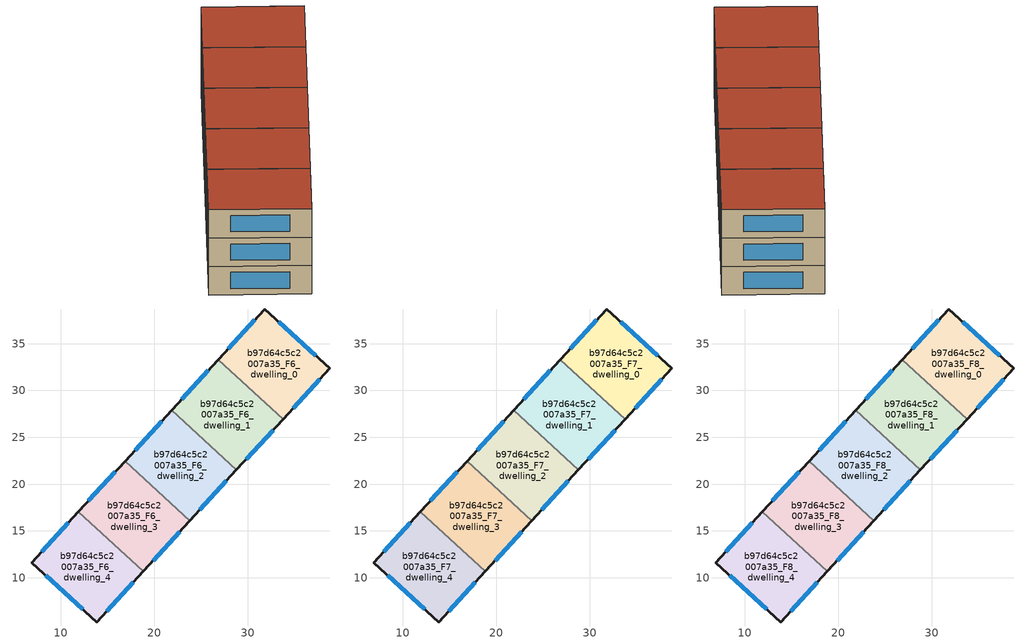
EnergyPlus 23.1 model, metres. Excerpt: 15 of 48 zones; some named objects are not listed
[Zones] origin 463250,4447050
b97d64c5c2007a35_F6_dwelling_0
 floor to b97d64c5c2007a35_F5_dwelling_0 (EU_floor_Construction): 38.78,32.37 33.78,26.93 26.86,33.3 31.84,38.7 z18
 wall outside (EU_wall_Construction): 33.78,26.93 38.78,32.37 31.84,38.7 26.86,33.3 z18:21
 wall to b97d64c5c2007a35_F6_dwelling_1 (EU_wall_Construction): 26.86,33.3 33.78,26.93 z18:21
 window (EU_Window_Construction): 30.77,37.55 27.93,34.46 / 37.29,33.72 33.32,37.35 / 34.85,28.1 37.71,31.2 z18.64:20.36
b97d64c5c2007a35_F6_dwelling_1
 floor to b97d64c5c2007a35_F5_dwelling_1 (EU_floor_Construction): 33.78,26.93 28.79,21.51 21.88,27.88 26.86,33.3 z18
 wall outside (EU_wall_Construction): 28.79,21.51 33.78,26.93 / 26.86,33.3 21.88,27.88 z18:21
 wall to b97d64c5c2007a35_F6_dwelling_2 (EU_wall_Construction): 21.88,27.88 28.79,21.51 z18:21
 window (EU_Window_Construction): 29.86,22.67 32.71,25.77 / 25.79,32.14 22.94,29.04 z18.64:20.36
b97d64c5c2007a35_F6_dwelling_2
 floor to b97d64c5c2007a35_F5_dwelling_2 (EU_floor_Construction): 28.79,21.51 23.81,16.09 16.89,22.46 21.88,27.88 z18
 wall outside (EU_wall_Construction): 23.81,16.09 28.79,21.51 / 21.88,27.88 16.89,22.46 z18:21
 wall to b97d64c5c2007a35_F6_dwelling_3 (EU_wall_Construction): 16.89,22.46 23.81,16.09 z18:21
 window (EU_Window_Construction): 24.88,17.26 27.73,20.35 / 20.81,26.72 17.96,23.62 z18.64:20.36
b97d64c5c2007a35_F6_dwelling_3
 floor to b97d64c5c2007a35_F5_dwelling_3 (EU_floor_Construction): 23.81,16.09 18.82,10.68 11.91,17.04 16.89,22.46 z18
 wall outside (EU_wall_Construction): 18.82,10.68 23.81,16.09 / 16.89,22.46 11.91,17.04 z18:21
 wall to b97d64c5c2007a35_F6_dwelling_4 (EU_wall_Construction): 11.91,17.04 18.82,10.68 z18:21
 window (EU_Window_Construction): 19.89,11.84 22.74,14.93 / 15.82,21.3 12.97,18.2 z18.64:20.36
b97d64c5c2007a35_F6_dwelling_4
 floor to b97d64c5c2007a35_F5_dwelling_4 (EU_floor_Construction): 18.82,10.68 13.85,5.27 6.91,11.61 11.91,17.04 z18
 wall outside (EU_wall_Construction): 11.91,17.04 6.91,11.61 13.85,5.27 18.82,10.68 z18:21
 window (EU_Window_Construction): 14.92,6.43 17.76,9.52 / 8.4,10.25 12.36,6.63 / 10.84,15.88 7.98,12.77 z18.64:20.36
b97d64c5c2007a35_F7_dwelling_0
 floor to b97d64c5c2007a35_F6_dwelling_0 (EU_floor_Construction): 38.78,32.37 33.78,26.93 26.86,33.3 31.84,38.7 z21
 wall outside (EU_wall_Construction): 33.78,26.93 38.78,32.37 31.84,38.7 26.86,33.3 z21:24
 wall to b97d64c5c2007a35_F7_dwelling_1 (EU_wall_Construction): 26.86,33.3 33.78,26.93 z21:24
 window (EU_Window_Construction): 30.77,37.55 27.93,34.46 / 37.29,33.72 33.32,37.35 / 34.85,28.1 37.71,31.2 z21.64:23.36
b97d64c5c2007a35_F7_dwelling_1
 floor to b97d64c5c2007a35_F6_dwelling_1 (EU_floor_Construction): 33.78,26.93 28.79,21.51 21.88,27.88 26.86,33.3 z21
 wall outside (EU_wall_Construction): 28.79,21.51 33.78,26.93 / 26.86,33.3 21.88,27.88 z21:24
 wall to b97d64c5c2007a35_F7_dwelling_2 (EU_wall_Construction): 21.88,27.88 28.79,21.51 z21:24
 window (EU_Window_Construction): 29.86,22.67 32.71,25.77 / 25.79,32.14 22.94,29.04 z21.64:23.36
b97d64c5c2007a35_F7_dwelling_2
 floor to b97d64c5c2007a35_F6_dwelling_2 (EU_floor_Construction): 28.79,21.51 23.81,16.09 16.89,22.46 21.88,27.88 z21
 wall outside (EU_wall_Construction): 23.81,16.09 28.79,21.51 / 21.88,27.88 16.89,22.46 z21:24
 wall to b97d64c5c2007a35_F7_dwelling_3 (EU_wall_Construction): 16.89,22.46 23.81,16.09 z21:24
 window (EU_Window_Construction): 24.88,17.26 27.73,20.35 / 20.81,26.72 17.96,23.62 z21.64:23.36
b97d64c5c2007a35_F7_dwelling_3
 floor to b97d64c5c2007a35_F6_dwelling_3 (EU_floor_Construction): 23.81,16.09 18.82,10.68 11.91,17.04 16.89,22.46 z21
 wall outside (EU_wall_Construction): 18.82,10.68 23.81,16.09 / 16.89,22.46 11.91,17.04 z21:24
 wall to b97d64c5c2007a35_F7_dwelling_4 (EU_wall_Construction): 11.91,17.04 18.82,10.68 z21:24
 window (EU_Window_Construction): 19.89,11.84 22.74,14.93 / 15.82,21.3 12.97,18.2 z21.64:23.36
b97d64c5c2007a35_F7_dwelling_4
 floor to b97d64c5c2007a35_F6_dwelling_4 (EU_floor_Construction): 18.82,10.68 13.85,5.27 6.91,11.61 11.91,17.04 z21
 wall outside (EU_wall_Construction): 11.91,17.04 6.91,11.61 13.85,5.27 18.82,10.68 z21:24
 window (EU_Window_Construction): 14.92,6.43 17.76,9.52 / 8.4,10.25 12.36,6.63 / 10.84,15.88 7.98,12.77 z21.64:23.36
b97d64c5c2007a35_F8_dwelling_0
 floor to b97d64c5c2007a35_F7_dwelling_0 (EU_floor_Construction): 38.78,32.37 33.78,26.93 26.86,33.3 31.84,38.7 z24
 wall outside (EU_wall_Construction): 33.78,26.93 38.78,32.37 31.84,38.7 26.86,33.3 z24:27
 wall to b97d64c5c2007a35_F8_dwelling_1 (EU_wall_Construction): 26.86,33.3 33.78,26.93 z24:27
 window (EU_Window_Construction): 30.77,37.55 27.93,34.46 / 37.29,33.72 33.32,37.35 / 34.85,28.1 37.71,31.2 z24.64:26.36
 roof outside (EU_roof_Construction): 33.78,26.93 38.78,32.37 31.84,38.7 26.86,33.3 z27
b97d64c5c2007a35_F8_dwelling_1
 floor to b97d64c5c2007a35_F7_dwelling_1 (EU_floor_Construction): 33.78,26.93 28.79,21.51 21.88,27.88 26.86,33.3 z24
 wall outside (EU_wall_Construction): 28.79,21.51 33.78,26.93 / 26.86,33.3 21.88,27.88 z24:27
 wall to b97d64c5c2007a35_F8_dwelling_2 (EU_wall_Construction): 21.88,27.88 28.79,21.51 z24:27
 window (EU_Window_Construction): 29.86,22.67 32.71,25.77 / 25.79,32.14 22.94,29.04 z24.64:26.36
 roof outside (EU_roof_Construction): 28.79,21.51 33.78,26.93 26.86,33.3 21.88,27.88 z27
b97d64c5c2007a35_F8_dwelling_2
 floor to b97d64c5c2007a35_F7_dwelling_2 (EU_floor_Construction): 28.79,21.51 23.81,16.09 16.89,22.46 21.88,27.88 z24
 wall outside (EU_wall_Construction): 23.81,16.09 28.79,21.51 / 21.88,27.88 16.89,22.46 z24:27
 wall to b97d64c5c2007a35_F8_dwelling_3 (EU_wall_Construction): 16.89,22.46 23.81,16.09 z24:27
 window (EU_Window_Construction): 24.88,17.26 27.73,20.35 / 20.81,26.72 17.96,23.62 z24.64:26.36
 roof outside (EU_roof_Construction): 23.81,16.09 28.79,21.51 21.88,27.88 16.89,22.46 z27
b97d64c5c2007a35_F8_dwelling_3
 floor to b97d64c5c2007a35_F7_dwelling_3 (EU_floor_Construction): 23.81,16.09 18.82,10.68 11.91,17.04 16.89,22.46 z24
 wall outside (EU_wall_Construction): 18.82,10.68 23.81,16.09 / 16.89,22.46 11.91,17.04 z24:27
 wall to b97d64c5c2007a35_F8_dwelling_4 (EU_wall_Construction): 11.91,17.04 18.82,10.68 z24:27
 window (EU_Window_Construction): 19.89,11.84 22.74,14.93 / 15.82,21.3 12.97,18.2 z24.64:26.36
 roof outside (EU_roof_Construction): 18.82,10.68 23.81,16.09 16.89,22.46 11.91,17.04 z27
b97d64c5c2007a35_F8_dwelling_4
 floor to b97d64c5c2007a35_F7_dwelling_4 (EU_floor_Construction): 18.82,10.68 13.85,5.27 6.91,11.61 11.91,17.04 z24
 wall outside (EU_wall_Construction): 11.91,17.04 6.91,11.61 13.85,5.27 18.82,10.68 z24:27
 window (EU_Window_Construction): 14.92,6.43 17.76,9.52 / 8.4,10.25 12.36,6.63 / 10.84,15.88 7.98,12.77 z24.64:26.36
 roof outside (EU_roof_Construction): 13.85,5.27 18.82,10.68 11.91,17.04 6.91,11.61 z27
[Building]
EU S2 Campaign: North Axis=0; Terrain=City; Solar Distribution=FullExterior
[Site:Location]
Yerevan-Zvartnots.Intl.AP: Latitude=40.15; Longitude=44.383; Time Zone=4; Elevation=854
[SizingPeriod:WeatherFileDays]
AnnualSizingPeriod: Begin Month=1; Begin Day of Month=1; End Month=12; End Day of Month=31; Day of Week for Start Day=Monday; Use Weather File Daylight Saving Period=No; Use Weather File Rain and Snow Indicators=No
[MATERIAL]
EU_InternalMass_Material: Roughness=MediumRough; Thickness=0.1; Conductivity=1; Density=1800; Specific Heat=900; Thermal Absorptance=0.9; Solar Absorptance=0.7; Visible Absorptance=0.7
[MATERIAL:NOMASS] Roughness=MediumRough; Thermal Absorptance=0.9; Solar Absorptance=0.7; Visible Absorptance=0.7
Name | Thermal Resistance
EU_wall_NoMass | 1.05043
EU_roof_NoMass | 1.45357
EU_floor_NoMass | 0.478065
[WINDOWMATERIAL:SIMPLEGLAZINGSYSTEM]
EU_Window_SimpleGlazing: UFactor=2.5566; Solar Heat Gain Coefficient=0.75; Visible Transmittance=0.75
[CONSTRUCTION]
EU_wall_Construction: EU_wall_NoMass
EU_roof_Construction: EU_roof_NoMass
EU_floor_Construction: EU_floor_NoMass
EU_Window_Construction: EU_Window_SimpleGlazing
EU_InternalMass_Construction: EU_InternalMass_Material
[ZONE] Type=1; Multiplier=1; Ceiling Height=autocalculate; Floor Area=autocalculate; Part of Total Floor Area=Yes
Name | Volume
b97d64c5c2007a35_F6_dwelling_0; b97d64c5c2007a35_F7_dwelling_0; b97d64c5c2007a35_F8_dwelling_0 | 207.641
b97d64c5c2007a35_F6_dwelling_1; b97d64c5c2007a35_F7_dwelling_1; b97d64c5c2007a35_F8_dwelling_1 | 207.675
b97d64c5c2007a35_F6_dwelling_2; b97d64c5c2007a35_F7_dwelling_2; b97d64c5c2007a35_F8_dwelling_2 | 207.672
b97d64c5c2007a35_F6_dwelling_3; b97d64c5c2007a35_F7_dwelling_3; b97d64c5c2007a35_F8_dwelling_3 | 207.654
b97d64c5c2007a35_F6_dwelling_4; b97d64c5c2007a35_F7_dwelling_4; b97d64c5c2007a35_F8_dwelling_4 | 207.655
[INTERNALMASS] Construction=EU_InternalMass_Construction
Name | Zone or ZoneList | Surface Area
b97d64c5c2007a35_F6_dwelling_0_EU_InternalMass | b97d64c5c2007a35_F6_dwelling_0 | 69.2134
b97d64c5c2007a35_F6_dwelling_1_EU_InternalMass | b97d64c5c2007a35_F6_dwelling_1 | 69.225
b97d64c5c2007a35_F6_dwelling_2_EU_InternalMass | b97d64c5c2007a35_F6_dwelling_2 | 69.2241
b97d64c5c2007a35_F6_dwelling_3_EU_InternalMass | b97d64c5c2007a35_F6_dwelling_3 | 69.2182
b97d64c5c2007a35_F6_dwelling_4_EU_InternalMass | b97d64c5c2007a35_F6_dwelling_4 | 69.2184
b97d64c5c2007a35_F7_dwelling_0_EU_InternalMass | b97d64c5c2007a35_F7_dwelling_0 | 69.2134
b97d64c5c2007a35_F7_dwelling_1_EU_InternalMass | b97d64c5c2007a35_F7_dwelling_1 | 69.225
b97d64c5c2007a35_F7_dwelling_2_EU_InternalMass | b97d64c5c2007a35_F7_dwelling_2 | 69.2241
b97d64c5c2007a35_F7_dwelling_3_EU_InternalMass | b97d64c5c2007a35_F7_dwelling_3 | 69.2182
b97d64c5c2007a35_F7_dwelling_4_EU_InternalMass | b97d64c5c2007a35_F7_dwelling_4 | 69.2184
b97d64c5c2007a35_F8_dwelling_0_EU_InternalMass | b97d64c5c2007a35_F8_dwelling_0 | 69.2134
b97d64c5c2007a35_F8_dwelling_1_EU_InternalMass | b97d64c5c2007a35_F8_dwelling_1 | 69.225
b97d64c5c2007a35_F8_dwelling_2_EU_InternalMass | b97d64c5c2007a35_F8_dwelling_2 | 69.2241
b97d64c5c2007a35_F8_dwelling_3_EU_InternalMass | b97d64c5c2007a35_F8_dwelling_3 | 69.2182
b97d64c5c2007a35_F8_dwelling_4_EU_InternalMass | b97d64c5c2007a35_F8_dwelling_4 | 69.2184
[OTHEREQUIPMENT] Fuel Type=Electricity; Design Level Calculation Method=Watts/Area; Power per Zone Floor Area=1; Fraction Latent=0; Fraction Radiant=0; Fraction Lost=0; Carbon Dioxide Generation Rate=0; EndUse Subcategory=EU_Step8_InternalGains
Name | Zone or ZoneList or Space or SpaceList | Schedule
EU_Step8_InternalGain_b97d64c5c2007a35_F6_dwelling_0_f000 | b97d64c5c2007a35_F6_dwelling_0 | EU_Step8_GainSchedule_b97d64c5c2007a35_F6_dwelling_0_f000
EU_Step8_InternalGain_b97d64c5c2007a35_F6_dwelling_1_f000 | b97d64c5c2007a35_F6_dwelling_1 | EU_Step8_GainSchedule_b97d64c5c2007a35_F6_dwelling_1_f000
EU_Step8_InternalGain_b97d64c5c2007a35_F6_dwelling_2_f000 | b97d64c5c2007a35_F6_dwelling_2 | EU_Step8_GainSchedule_b97d64c5c2007a35_F6_dwelling_2_f000
EU_Step8_InternalGain_b97d64c5c2007a35_F6_dwelling_3_f000 | b97d64c5c2007a35_F6_dwelling_3 | EU_Step8_GainSchedule_b97d64c5c2007a35_F6_dwelling_3_f000
EU_Step8_InternalGain_b97d64c5c2007a35_F6_dwelling_4_f000 | b97d64c5c2007a35_F6_dwelling_4 | EU_Step8_GainSchedule_b97d64c5c2007a35_F6_dwelling_4_f000
EU_Step8_InternalGain_b97d64c5c2007a35_F7_dwelling_0_f000 | b97d64c5c2007a35_F7_dwelling_0 | EU_Step8_GainSchedule_b97d64c5c2007a35_F7_dwelling_0_f000
EU_Step8_InternalGain_b97d64c5c2007a35_F7_dwelling_1_f000 | b97d64c5c2007a35_F7_dwelling_1 | EU_Step8_GainSchedule_b97d64c5c2007a35_F7_dwelling_1_f000
EU_Step8_InternalGain_b97d64c5c2007a35_F7_dwelling_2_f000 | b97d64c5c2007a35_F7_dwelling_2 | EU_Step8_GainSchedule_b97d64c5c2007a35_F7_dwelling_2_f000
EU_Step8_InternalGain_b97d64c5c2007a35_F7_dwelling_3_f000 | b97d64c5c2007a35_F7_dwelling_3 | EU_Step8_GainSchedule_b97d64c5c2007a35_F7_dwelling_3_f000
EU_Step8_InternalGain_b97d64c5c2007a35_F7_dwelling_4_f000 | b97d64c5c2007a35_F7_dwelling_4 | EU_Step8_GainSchedule_b97d64c5c2007a35_F7_dwelling_4_f000
EU_Step8_InternalGain_b97d64c5c2007a35_F8_dwelling_0_f000 | b97d64c5c2007a35_F8_dwelling_0 | EU_Step8_GainSchedule_b97d64c5c2007a35_F8_dwelling_0_f000
EU_Step8_InternalGain_b97d64c5c2007a35_F8_dwelling_1_f000 | b97d64c5c2007a35_F8_dwelling_1 | EU_Step8_GainSchedule_b97d64c5c2007a35_F8_dwelling_1_f000
EU_Step8_InternalGain_b97d64c5c2007a35_F8_dwelling_2_f000 | b97d64c5c2007a35_F8_dwelling_2 | EU_Step8_GainSchedule_b97d64c5c2007a35_F8_dwelling_2_f000
EU_Step8_InternalGain_b97d64c5c2007a35_F8_dwelling_3_f000 | b97d64c5c2007a35_F8_dwelling_3 | EU_Step8_GainSchedule_b97d64c5c2007a35_F8_dwelling_3_f000
EU_Step8_InternalGain_b97d64c5c2007a35_F8_dwelling_4_f000 | b97d64c5c2007a35_F8_dwelling_4 | EU_Step8_GainSchedule_b97d64c5c2007a35_F8_dwelling_4_f000
[ZONEVENTILATION:DESIGNFLOWRATE] Schedule=EU_AlwaysOn; Design Flow Rate Calculation Method=AirChanges/Hour; Air Changes per Hour=0.557805; Ventilation Type=Natural; Fan Pressure Rise=0; Fan Total Efficiency=1; Constant Term Coefficient=1; Temperature Term Coefficient=0; Velocity Term Coefficient=0; Velocity Squared Term Coefficient=0; Minimum Indoor Temperature=-100; Maximum Indoor Temperature=100; Delta Temperature=-100; Minimum Outdoor Temperature=-100; Maximum Outdoor Temperature=100; Maximum Wind Speed=40
Name | Zone or ZoneList or Space or SpaceList
EU_ConstantAir_b97d64c5c2007a35_F6_dwelling_0 | b97d64c5c2007a35_F6_dwelling_0
EU_ConstantAir_b97d64c5c2007a35_F6_dwelling_1 | b97d64c5c2007a35_F6_dwelling_1
EU_ConstantAir_b97d64c5c2007a35_F6_dwelling_2 | b97d64c5c2007a35_F6_dwelling_2
EU_ConstantAir_b97d64c5c2007a35_F6_dwelling_3 | b97d64c5c2007a35_F6_dwelling_3
EU_ConstantAir_b97d64c5c2007a35_F6_dwelling_4 | b97d64c5c2007a35_F6_dwelling_4
EU_ConstantAir_b97d64c5c2007a35_F7_dwelling_0 | b97d64c5c2007a35_F7_dwelling_0
EU_ConstantAir_b97d64c5c2007a35_F7_dwelling_1 | b97d64c5c2007a35_F7_dwelling_1
EU_ConstantAir_b97d64c5c2007a35_F7_dwelling_2 | b97d64c5c2007a35_F7_dwelling_2
EU_ConstantAir_b97d64c5c2007a35_F7_dwelling_3 | b97d64c5c2007a35_F7_dwelling_3
EU_ConstantAir_b97d64c5c2007a35_F7_dwelling_4 | b97d64c5c2007a35_F7_dwelling_4
EU_ConstantAir_b97d64c5c2007a35_F8_dwelling_0 | b97d64c5c2007a35_F8_dwelling_0
EU_ConstantAir_b97d64c5c2007a35_F8_dwelling_1 | b97d64c5c2007a35_F8_dwelling_1
EU_ConstantAir_b97d64c5c2007a35_F8_dwelling_2 | b97d64c5c2007a35_F8_dwelling_2
EU_ConstantAir_b97d64c5c2007a35_F8_dwelling_3 | b97d64c5c2007a35_F8_dwelling_3
EU_ConstantAir_b97d64c5c2007a35_F8_dwelling_4 | b97d64c5c2007a35_F8_dwelling_4
[HVACTEMPLATE:THERMOSTAT] Constant Heating Setpoint=20; Constant Cooling Setpoint=50
EU_HeatOnly_b97d64c5c2007a35_F8_dwelling_0; EU_HeatOnly_b97d64c5c2007a35_F8_dwelling_1; EU_HeatOnly_b97d64c5c2007a35_F8_dwelling_2; EU_HeatOnly_b97d64c5c2007a35_F8_dwelling_3; EU_HeatOnly_b97d64c5c2007a35_F8_dwelling_4
[HVACTEMPLATE:ZONE:IDEALLOADSAIRSYSTEM] System Availability Schedule=EU_AlwaysOn; Maximum Heating Supply Air Temperature=50; Minimum Cooling Supply Air Temperature=13; Maximum Heating Supply Air Humidity Ratio=0.0156; Minimum Cooling Supply Air Humidity Ratio=0.0077; Heating Limit=NoLimit; Cooling Limit=NoLimit; Heating Availability Schedule=EU_AlwaysOn; Cooling Availability Schedule=EU_CoolingOff; Dehumidification Control Type=ConstantSensibleHeatRatio; Cooling Sensible Heat Ratio=0.7; Dehumidification Setpoint=60; Humidification Control Type=None; Humidification Setpoint=30; Outdoor Air Method=None; Outdoor Air Flow Rate per Person=0.00944; Outdoor Air Flow Rate per Zone Floor Area=0; Outdoor Air Flow Rate per Zone=0; Demand Controlled Ventilation Type=None; Outdoor Air Economizer Type=NoEconomizer; Heat Recovery Type=None; Sensible Heat Recovery Effectiveness=0.7; Latent Heat Recovery Effectiveness=0.65
Name | Template Thermostat
b97d64c5c2007a35_F6_dwelling_0 | EU_HeatOnly_b97d64c5c2007a35_F6_dwelling_0
b97d64c5c2007a35_F6_dwelling_1 | EU_HeatOnly_b97d64c5c2007a35_F6_dwelling_1
b97d64c5c2007a35_F6_dwelling_2 | EU_HeatOnly_b97d64c5c2007a35_F6_dwelling_2
b97d64c5c2007a35_F6_dwelling_3 | EU_HeatOnly_b97d64c5c2007a35_F6_dwelling_3
b97d64c5c2007a35_F6_dwelling_4 | EU_HeatOnly_b97d64c5c2007a35_F6_dwelling_4
b97d64c5c2007a35_F7_dwelling_0 | EU_HeatOnly_b97d64c5c2007a35_F7_dwelling_0
b97d64c5c2007a35_F7_dwelling_1 | EU_HeatOnly_b97d64c5c2007a35_F7_dwelling_1
b97d64c5c2007a35_F7_dwelling_2 | EU_HeatOnly_b97d64c5c2007a35_F7_dwelling_2
b97d64c5c2007a35_F7_dwelling_3 | EU_HeatOnly_b97d64c5c2007a35_F7_dwelling_3
b97d64c5c2007a35_F7_dwelling_4 | EU_HeatOnly_b97d64c5c2007a35_F7_dwelling_4
b97d64c5c2007a35_F8_dwelling_0 | EU_HeatOnly_b97d64c5c2007a35_F8_dwelling_0
b97d64c5c2007a35_F8_dwelling_1 | EU_HeatOnly_b97d64c5c2007a35_F8_dwelling_1
b97d64c5c2007a35_F8_dwelling_2 | EU_HeatOnly_b97d64c5c2007a35_F8_dwelling_2
b97d64c5c2007a35_F8_dwelling_3 | EU_HeatOnly_b97d64c5c2007a35_F8_dwelling_3
b97d64c5c2007a35_F8_dwelling_4 | EU_HeatOnly_b97d64c5c2007a35_F8_dwelling_4
[SIZING:ZONE] Zone Cooling Design Supply Air Temperature Input Method=SupplyAirTemperature; Zone Cooling Design Supply Air Temperature=13; Zone Heating Design Supply Air Temperature Input Method=SupplyAirTemperature; Zone Heating Design Supply Air Temperature=50; Zone Cooling Design Supply Air Humidity Ratio=0.008; Zone Heating Design Supply Air Humidity Ratio=0.008; Cooling Design Air Flow Method=DesignDay; Cooling Design Air Flow Rate=0; Cooling Minimum Air Flow per Zone Floor Area=0.000762; Cooling Minimum Air Flow=0; Cooling Minimum Air Flow Fraction=0.2; Heating Design Air Flow Method=DesignDay; Heating Design Air Flow Rate=0; Heating Maximum Air Flow per Zone Floor Area=0.002032; Heating Maximum Air Flow=0.141576; Heating Maximum Air Flow Fraction=0.3; Account for Dedicated Outdoor Air System=No; Dedicated Outdoor Air System Control Strategy=NeutralSupplyAir; Dedicated Outdoor Air Low Setpoint Temperature for Design=autosize; Dedicated Outdoor Air High Setpoint Temperature for Design=autosize; Zone Load Sizing Method=Sensible Load Only No Latent Load; Zone Latent Cooling Design Supply Air Humidity Ratio Input Method=HumidityRatioDifference; Zone Cooling Design Supply Air Humidity Ratio Difference=0.005; Zone Latent Heating Design Supply Air Humidity Ratio Input Method=HumidityRatioDifference; Zone Humidification Design Supply Air Humidity Ratio Difference=0.005
b97d64c5c2007a35_F6_dwelling_0; b97d64c5c2007a35_F6_dwelling_1; b97d64c5c2007a35_F6_dwelling_2; b97d64c5c2007a35_F6_dwelling_3; b97d64c5c2007a35_F6_dwelling_4; b97d64c5c2007a35_F7_dwelling_0; b97d64c5c2007a35_F7_dwelling_1; b97d64c5c2007a35_F7_dwelling_2; b97d64c5c2007a35_F7_dwelling_3; b97d64c5c2007a35_F7_dwelling_4; b97d64c5c2007a35_F8_dwelling_0; b97d64c5c2007a35_F8_dwelling_1; b97d64c5c2007a35_F8_dwelling_2; b97d64c5c2007a35_F8_dwelling_3; b97d64c5c2007a35_F8_dwelling_4
[SCHEDULE:CONSTANT]
Name | Hourly Value
EU_AlwaysOn | 1
EU_CoolingOff | 0
[SCHEDULE:FILE] Column Number=1; Rows to Skip at Top=0; Number of Hours of Data=8760; Column Separator=Comma; Interpolate to Timestep=No; Minutes per Item=60; Adjust Schedule for Daylight Savings=Yes
Name | File
EU_Step8_GainSchedule_b97d64c5c2007a35_F6_dwelling_0_f000 | ../../schedules/b97d64c5c2007a35/b97d64c5c2007a35_F6_dwelling_0_f000_gain.csv
EU_Step8_GainSchedule_b97d64c5c2007a35_F6_dwelling_1_f000 | ../../schedules/b97d64c5c2007a35/b97d64c5c2007a35_F6_dwelling_1_f000_gain.csv
EU_Step8_GainSchedule_b97d64c5c2007a35_F6_dwelling_2_f000 | ../../schedules/b97d64c5c2007a35/b97d64c5c2007a35_F6_dwelling_2_f000_gain.csv
EU_Step8_GainSchedule_b97d64c5c2007a35_F6_dwelling_3_f000 | ../../schedules/b97d64c5c2007a35/b97d64c5c2007a35_F6_dwelling_3_f000_gain.csv
EU_Step8_GainSchedule_b97d64c5c2007a35_F6_dwelling_4_f000 | ../../schedules/b97d64c5c2007a35/b97d64c5c2007a35_F6_dwelling_4_f000_gain.csv
EU_Step8_GainSchedule_b97d64c5c2007a35_F7_dwelling_0_f000 | ../../schedules/b97d64c5c2007a35/b97d64c5c2007a35_F7_dwelling_0_f000_gain.csv
EU_Step8_GainSchedule_b97d64c5c2007a35_F7_dwelling_1_f000 | ../../schedules/b97d64c5c2007a35/b97d64c5c2007a35_F7_dwelling_1_f000_gain.csv
EU_Step8_GainSchedule_b97d64c5c2007a35_F7_dwelling_2_f000 | ../../schedules/b97d64c5c2007a35/b97d64c5c2007a35_F7_dwelling_2_f000_gain.csv
EU_Step8_GainSchedule_b97d64c5c2007a35_F7_dwelling_3_f000 | ../../schedules/b97d64c5c2007a35/b97d64c5c2007a35_F7_dwelling_3_f000_gain.csv
EU_Step8_GainSchedule_b97d64c5c2007a35_F7_dwelling_4_f000 | ../../schedules/b97d64c5c2007a35/b97d64c5c2007a35_F7_dwelling_4_f000_gain.csv
EU_Step8_GainSchedule_b97d64c5c2007a35_F8_dwelling_0_f000 | ../../schedules/b97d64c5c2007a35/b97d64c5c2007a35_F8_dwelling_0_f000_gain.csv
EU_Step8_GainSchedule_b97d64c5c2007a35_F8_dwelling_1_f000 | ../../schedules/b97d64c5c2007a35/b97d64c5c2007a35_F8_dwelling_1_f000_gain.csv
EU_Step8_GainSchedule_b97d64c5c2007a35_F8_dwelling_2_f000 | ../../schedules/b97d64c5c2007a35/b97d64c5c2007a35_F8_dwelling_2_f000_gain.csv
EU_Step8_GainSchedule_b97d64c5c2007a35_F8_dwelling_3_f000 | ../../schedules/b97d64c5c2007a35/b97d64c5c2007a35_F8_dwelling_3_f000_gain.csv
EU_Step8_GainSchedule_b97d64c5c2007a35_F8_dwelling_4_f000 | ../../schedules/b97d64c5c2007a35/b97d64c5c2007a35_F8_dwelling_4_f000_gain.csv
